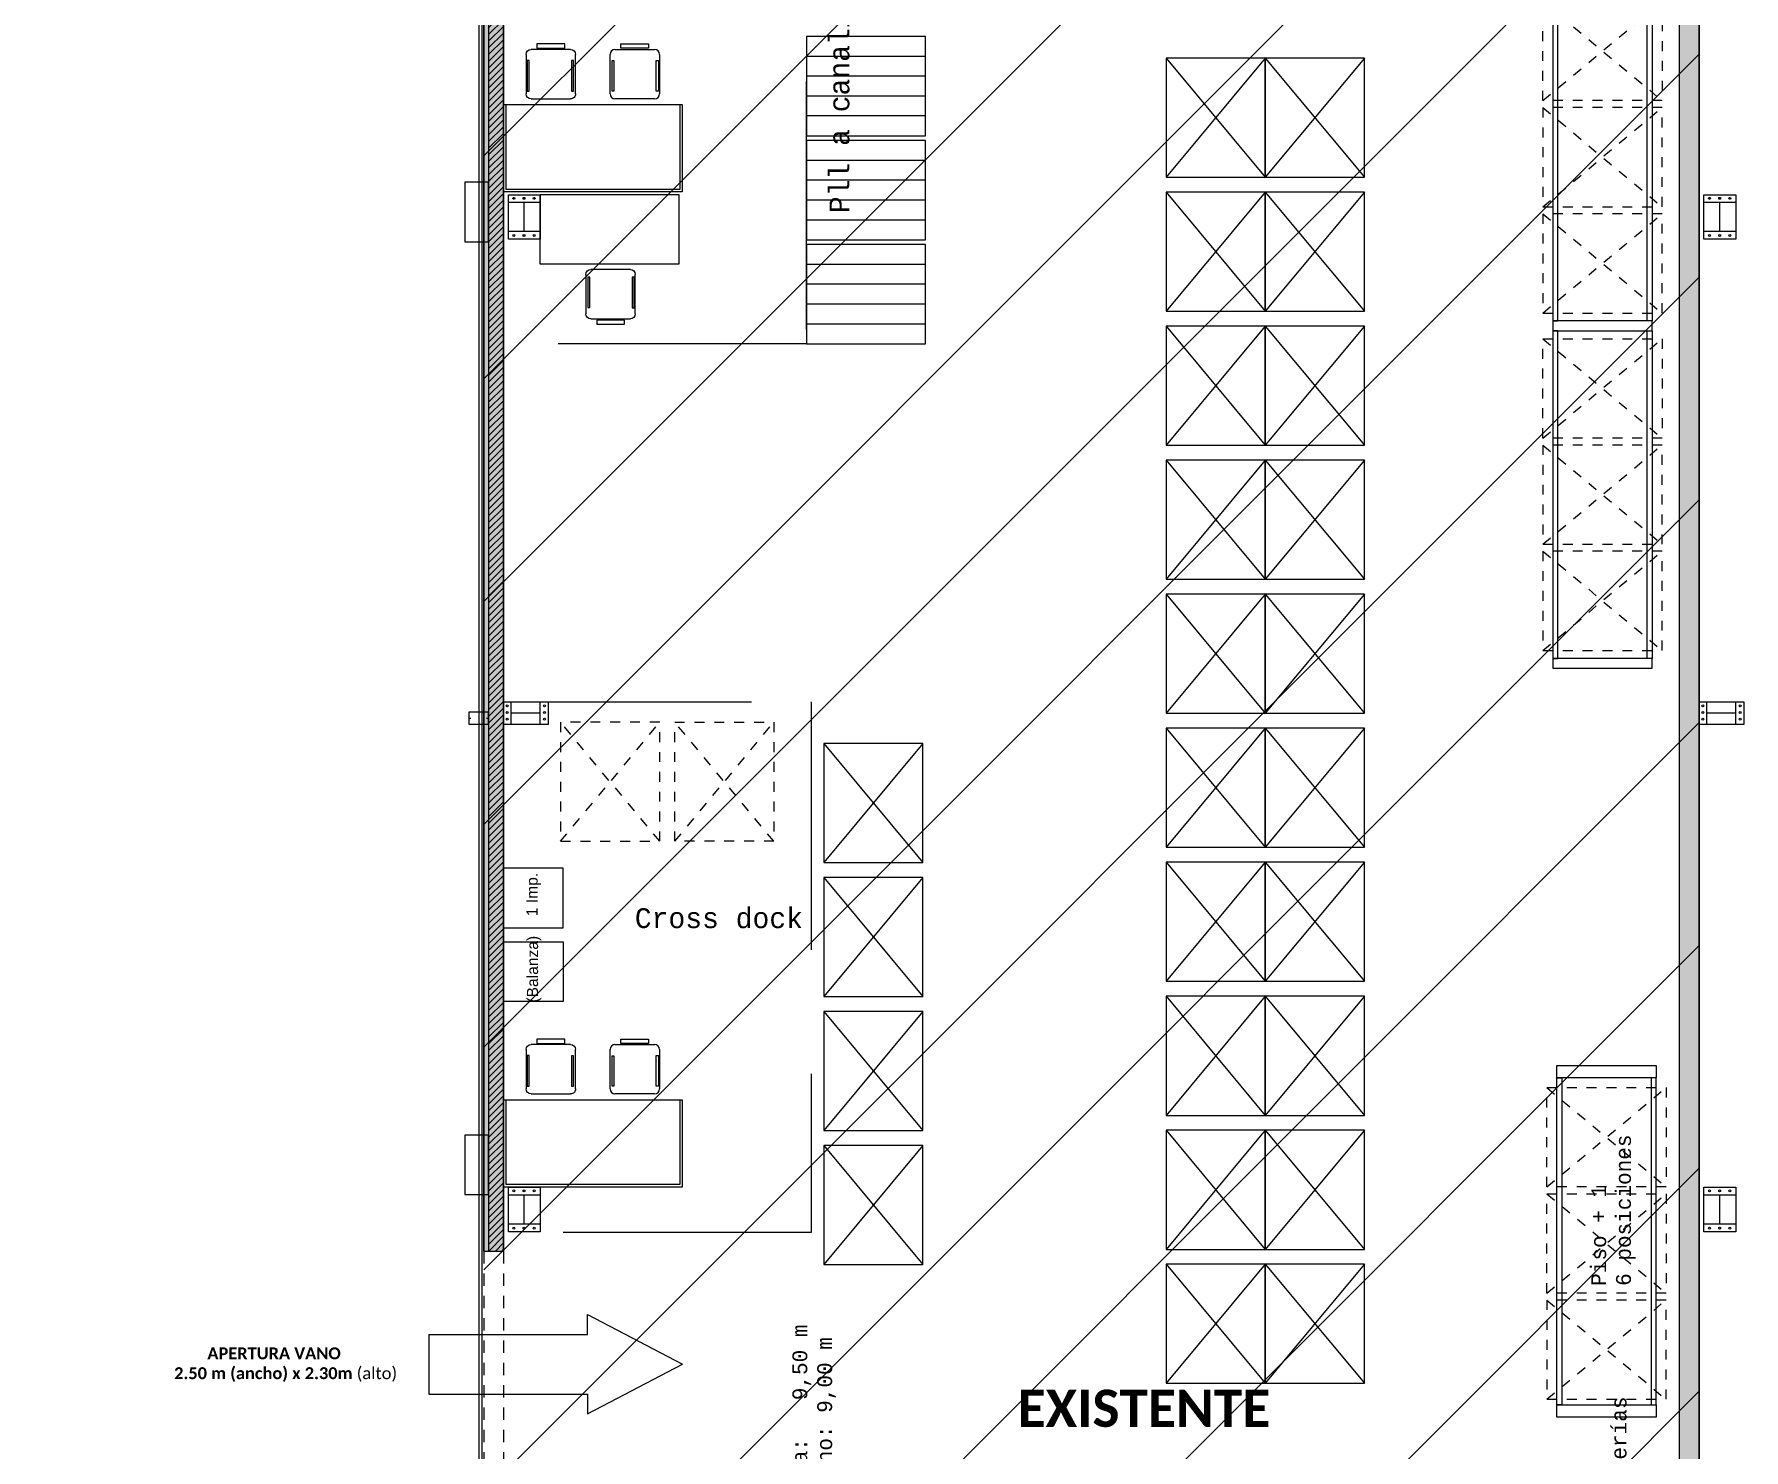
# Model space of a CAD drawing. Header units: millimetres. Extents: x 6085 to 6497, y 3307 to 3415.
# Drawn here: x 6353.37 to 6370.6, y 3343.21 to 3357.47 of the extents above; entities that cross this region are included whole.
import ezdxf

# ---------------------------------------------------------------- set-up
doc = ezdxf.new("R2010")
doc.units = ezdxf.units.MM
for name, pattern in [('CONTINUA', [0]), ('DASHED', [0.75, 0.5, -0.25]), ('DASHED2', [0.375, 0.25, -0.125]), ('HIDDEN', [0.375, 0.25, -0.125])]:
    doc.linetypes.add(name, pattern=pattern)
for name, color, linetype in [('00- Refuerzos', 254, 'Continuous'), ('00-Muros', 252, 'Continuous'), ('02-Instalación eléctrica', 10, 'Continuous'), ('BASTIDOR', 5, 'Continuous'), ('Columnas', 7, 'Continuous'), ('Demolicion', 30, 'Continuous'), ('EQ - Pallets', 253, 'Continuous'), ('Hatch Muros', 252, 'Continuous'), ('LARGUERO_2300', 42, 'Continuous'), ('Mobiliario', 251, 'Continuous'), ('MUEBLES', 252, 'CONTINUA'), ('Muros', 7, 'Continuous'), ('Racks', 252, 'Continuous'), ('racks pallets', 20, 'Continuous'), ('TEXTO', 141, 'Continuous')]:
    doc.layers.add(name, color=color, linetype=linetype)
for name, color, linetype, lineweight in [('000 ALE FLECHAS', 154, 'Continuous', 0), ('000 ALE MUEBLES', 42, 'Continuous', 9), ('Delimitación de sectores', 6, 'Continuous', 20), ('MERCADERIA', 252, 'Continuous', 5), ('Mercadería', 252, 'Continuous', 20)]:
    doc.layers.add(name, color=color, linetype=linetype, lineweight=lineweight)
doc.layers.add('vista', color=7, linetype='Continuous', lineweight=5, transparency=0.65)
doc.styles.add('IRI-OCASA-Layout R 9$0$Standard', font='arial.ttf')
doc.styles.get("Standard").update_dxf_attribs({"font": 'lucon.TTF'})
doc.styles.add('TEXTO', font='sanss___.ttf', dxfattribs={"height": 0.12})

# ---------------------------------------------------------------- blocks, each defined once
blk = doc.blocks.new('mesa_trabajo_1.80x.83')
blk.add_lwpolyline([(0, 0.88), (-1.8, 0.88), (-1.8, 0), (0, 0)], close=True)
blk.add_lwpolyline([(-1.775, 0.88), (-1.775, 0.025), (-0.025, 0.025), (-0.025, 0.88)])
blk = doc.blocks.new('IRI-OCASA-Layout R 9$0$OCA_SILLA')
at = {"linetype": 'Continuous'}
for p, q in [((0.0549, 0.05), (0.0549, 0.4483)), ((0.1049, 0.4983), (0.5023, 0.4983)), ((0.5523, 0.4483), (0.5523, 0.05)), ((0.5023, 0), (0.1049, 0))]:
    blk.add_line(p, q, dxfattribs=at)
for points in [[(0, 0.1087), (0, 0.3889), (0.0427, 0.3889), (0.0427, 0.1087)], [(0.1654, 0.4663), (0.1654, 0.4876), (0.4749, 0.4876), (0.4749, 0.4663)], [(0.1681, 0.0207), (0.1681, 0.0394), (0.4749, 0.0394), (0.4749, 0.0207)]]:
    blk.add_lwpolyline(points, close=True, dxfattribs=at)
for centre, start, end in [((0.1049, 0.4483), 90, 180), ((0.5023, 0.4483), 0, 90), ((0.1049, 0.05), 180, 270), ((0.5023, 0.05), 270, 0)]:
    blk.add_arc(centre, 0.05, start, end, dxfattribs=at)
blk = doc.blocks.new('Escritorio_1.40x0.70')
at = {"layer": 'Mobiliario'}
blk.add_lwpolyline([(0, 0), (-0.7, 0), (-0.7, -1.4), (0, -1.4)], close=True, dxfattribs=at)
at = {"layer": 'Mobiliario', "rotation": 180}
blk.add_blockref('IRI-OCASA-Layout R 9$0$OCA_SILLA', (0.605839, -0.46192), dxfattribs=at)
blk = doc.blocks.new('A$C0D016993')
at = {"linetype": 'DASHED', "ltscale": 0.05}
for points in [[(0, 1.2), (1, 1.2), (1, 0), (0, 0), (0, 1.2)], [(0, 1.2), (1, 0)], [(1, 1.2), (0, 0)]]:
    blk.add_lwpolyline(points, dxfattribs=at)
blk = doc.blocks.new('mecalux_nuevo_3.30x1.00')
at = {"layer": 'BASTIDOR'}
for points in [[(-1, 3.377), (-1, 3.5), (0, 3.5), (0, 3.377)], [(-1, 3.377), (-1, 3.5), (0, 3.5), (0, 3.377)], [(-1, -0.043), (-1, 0.08), (0, 0.08), (0, -0.043)]]:
    blk.add_lwpolyline(points, close=True, dxfattribs=at)
at = {"layer": 'LARGUERO_2300'}
for points in [[(-0.95, 0.08), (-0.95, 3.377), (-1, 3.377), (-1, 0.08)], [(-0.05, 0.08), (-0.05, 3.377), (0, 3.377), (0, 0.08)]]:
    blk.add_lwpolyline(points, close=True, dxfattribs=at)
at = {"layer": 'MERCADERIA', "color": 253, "xscale": -1, "rotation": 270}
blk.add_blockref('A$C0D016993', (-1.1, 2.32), dxfattribs=at)
at = {"layer": 'MERCADERIA', "color": 253, "rotation": 270}
for p in [(-1.1, 2.25), (-1.1, 1.18)]:
    blk.add_blockref('A$C0D016993', p, dxfattribs=at)
blk = doc.blocks.new('columna_0.45x0.43')
for p, q in [((-0.368292, 0), (-0.368292, -0.32)), ((-0.077012, 0), (-0.077012, -0.32)), ((-0.368292, -0.16), (-0.077012, -0.16))]:
    blk.add_line(p, q)
blk.add_lwpolyline([(-0.45, -0.32), (-0.449368, 0), (0, 0), (0, -0.32)], close=True)
for centre in [(-0.412637, -0.055513), (-0.412637, -0.157862), (-0.037016, -0.055513), (-0.037016, -0.157862), (-0.412637, -0.259752), (-0.037016, -0.259752)]:
    blk.add_circle(centre, 0.009897)
blk = doc.blocks.new('columna_0.23x0.45')
for p, q in [((-0.368884, 0.23), (-0.368884, 0)), ((-0.077605, 0.23), (-0.077605, 0)), ((-0.44996, 0), (-0.44996, 0.054151)), ((-0.368884, 0.115), (-0.077605, 0.115))]:
    blk.add_line(p, q)
blk.add_lwpolyline([(-0.44996, 0.23), (0.000055, 0.23), (0, 0), (-0.44996, 0)], close=True)
for centre in [(-0.41323, 0.174487), (-0.037608, 0.174487), (-0.41323, 0.108712), (-0.41323, 0.039618), (-0.037608, 0.108712), (-0.037608, 0.039618)]:
    blk.add_circle(centre, 0.009897)
blk = doc.blocks.new('columnas_1')
at = {"layer": 'Columnas'}
for p in [(10.224684, 12.001557), (20.224684, 12.001557), (10.224684, -0.047332), (20.224684, -0.047332)]:
    blk.add_blockref('columna_0.45x0.43', p, dxfattribs=at)
at = {"layer": 'Columnas', "rotation": 90}
for p in [(15.115, 12.04996), (15.115, 0.001071)]:
    blk.add_blockref('columna_0.23x0.45', p, dxfattribs=at)
blk = doc.blocks.new('m3bblock')
at = {"layer": 'MUEBLES'}
for points in [[(-749.171764, 662.79461), (-749.071764, 662.79461), (-749.071764, 661.79461), (-749.171764, 661.79461)], [(-749.171764, 662.79461), (-749.071764, 662.79461), (-749.071764, 661.79461), (-749.171764, 661.79461)], [(-749.071764, 662.74461), (-745.771764, 662.74461), (-745.771764, 662.79461), (-749.071764, 662.79461)], [(-745.771764, 662.79461), (-745.671764, 662.79461), (-745.671764, 661.79461), (-745.771764, 661.79461)], [(-745.771764, 662.79461), (-745.671764, 662.79461), (-745.671764, 661.79461), (-745.771764, 661.79461)], [(-749.071764, 661.84461), (-745.771764, 661.84461), (-745.771764, 661.79461), (-749.071764, 661.79461)]]:
    blk.add_lwpolyline(points, close=True, dxfattribs=at)
at = {"layer": 'MUEBLES', "rotation": 180}
for p in [(-747.991764, 662.89461), (-746.921764, 662.89461)]:
    blk.add_blockref('A$C0D016993', p, dxfattribs=at)
at = {"layer": 'MUEBLES', "xscale": -1, "rotation": 180}
blk.add_blockref('A$C0D016993', (-746.851764, 662.89461), dxfattribs=at)
blk = doc.blocks.new('Clipboard2528')
at = {"layer": 'EQ - Pallets'}
blk.add_lwpolyline([(1.2, 1), (0, 1), (0, 0), (1.2, 0)], close=True, dxfattribs=at)
for points in [[(1.2, 1), (0, 0)], [(1.2, 0), (0, 1)]]:
    blk.add_lwpolyline(points, dxfattribs=at)
blk = doc.blocks.new('pallet')
for p, q in [((288954.023464, 114200.418447), (288954.023464, 114201.418447)), ((288954.023464, 114201.418447), (288955.223464, 114201.418447)), ((288955.223464, 114201.418447), (288955.223464, 114200.418447)), ((288954.023464, 114201.218447), (288955.223464, 114201.218447)), ((288954.023464, 114201.018447), (288955.223464, 114201.018447)), ((288954.023464, 114200.818447), (288955.223464, 114200.818447)), ((288954.023464, 114200.618447), (288955.223464, 114200.618447)), ((288955.223464, 114200.418447), (288954.023464, 114200.418447))]:
    blk.add_line(p, q)

msp = doc.modelspace()

# ---------------------------------------------------------------- hatches: boundary and pattern name
at = {"ltscale": 0.1}
h = msp.add_hatch(dxfattribs=at)
h.set_pattern_fill('ANSI31', color=253, scale=0.5)
h.paths.add_polyline_path([(6370.148, 3375.632), (6357.898, 3375.632), (6357.898, 3335.632), (6370.148, 3335.632)])
at = {"layer": '00-Muros', "ltscale": 0.1}
h = msp.add_hatch(dxfattribs=at)
h.set_pattern_fill('ANSI31', color=256, scale=0.015)
h.set_pattern_definition([(45, (-268.15741, -237.53012), (-0.03367596045, 0.03367596045), [])])
edge = h.paths.add_edge_path()
edge.add_line((6357.948, 3373.333), (6358.098, 3373.333))
edge.add_line((6358.098, 3373.333), (6358.098, 3375.632))
edge.add_line((6358.098, 3375.632), (6354.779, 3375.632))
edge.add_arc((6355.268, 3375.526), 0.5, 167.7452, 185.0337)
edge.add_line((6354.77, 3375.482), (6357.948, 3375.482))
edge.add_line((6357.948, 3375.482), (6357.948, 3373.333))
h.paths.add_polyline_path([(6358.098, 3342.712), (6357.948, 3342.712), (6357.948, 3335.782), (6357.828, 3335.782), (6357.828, 3335.632), (6358.098, 3335.632)])
h.paths.add_polyline_path([(6357.948, 3345.212), (6358.098, 3345.212), (6358.098, 3370.833), (6357.948, 3370.833)])
at = {"layer": 'Hatch Muros'}
h = msp.add_hatch(color=256, dxfattribs=at)
h.dxf.hatch_style = 1
h.paths.add_polyline_path([(6357.898, 3373.333), (6358.098, 3373.333), (6358.098, 3375.432), (6362.024, 3375.432), (6362.024, 3375.632), (6357.898, 3375.632)])
h.paths.add_polyline_path([(6358.098, 3342.712), (6357.898, 3342.712), (6357.898, 3335.632), (6362.024, 3335.632), (6362.024, 3335.832), (6358.098, 3335.832)])
h.paths.add_polyline_path([(6357.898, 3345.212), (6358.098, 3345.212), (6358.098, 3370.833), (6357.898, 3370.833)])
h = msp.add_hatch(color=256, dxfattribs=at)
h.dxf.hatch_style = 1
h.paths.add_polyline_path([(6367.341, 3335.632), (6367.341, 3335.832), (6369.948, 3335.832), (6369.948, 3375.432), (6367.32, 3375.432), (6367.32, 3375.632), (6370.148, 3375.632), (6370.148, 3335.632)])

# ---------------------------------------------------------------- linework, layer by layer
for p, q in [((6357.948, 3370.833), (6357.948, 3345.212)), ((6358.098, 3370.833), (6358.098, 3345.212))]:
    msp.add_line(p, q)
at = {"ltscale": 0.1}
for p, q in [((6357.748, 3350.582), (6357.768, 3350.582)), ((6357.928, 3350.582), (6357.948, 3350.582))]:
    msp.add_line(p, q, dxfattribs=at)
for points in [[(6357.708, 3355.982), (6357.708, 3355.382), (6357.948, 3355.382), (6357.948, 3355.982)], [(6357.948, 3350.642), (6357.748, 3350.642), (6357.748, 3350.522), (6357.948, 3350.522)], [(6357.708, 3346.382), (6357.708, 3345.782), (6357.948, 3345.782), (6357.948, 3346.382)]]:
    msp.add_lwpolyline(points, close=True, dxfattribs=at)
at = {"layer": '00- Refuerzos', "ltscale": 0.1}
msp.add_lwpolyline([(6343.293, 3335.809), (6353.905, 3335.832), (6357.882, 3335.832), (6357.882, 3375.462), (6346.221, 3375.462), (6346.221, 3374.665)], dxfattribs=at)
at = {"layer": '000 ALE FLECHAS', "color": 10}
for p, q in [((6358.944, 3344.372), (6358.944, 3344.572)), ((6358.944, 3344.572), (6359.9, 3344.072)), ((6357.344, 3344.372), (6357.344, 3343.772)), ((6357.344, 3344.372), (6358.944, 3344.372)), ((6358.944, 3343.572), (6359.9, 3344.072)), ((6357.344, 3343.772), (6358.944, 3343.772)), ((6358.944, 3343.772), (6358.944, 3343.572))]:
    msp.add_line(p, q, dxfattribs=at)
at = {"layer": '02-Instalación eléctrica', "ltscale": 0.1}
msp.add_lwpolyline([(6334.124, 3375.446), (6357.848, 3375.446), (6357.848, 3335.832), (6334.124, 3335.832)], close=True, dxfattribs=at)
at = {"layer": 'Delimitación de sectores', "linetype": 'HIDDEN', "ltscale": 10}
for points in [[(6358.049, 3360.747), (6361.149, 3360.747), (6361.149, 3354.353), (6358.049, 3354.353)], [(6358.098, 3350.747), (6361.198, 3350.747), (6361.198, 3345.401), (6358.098, 3345.401)]]:
    msp.add_lwpolyline(points, dxfattribs=at)
at = {"layer": 'Demolicion', "linetype": 'DASHED2', "ltscale": 0.5}
for p, q in [((6357.898, 3345.212), (6357.898, 3342.712)), ((6358.098, 3345.212), (6358.098, 3342.712))]:
    msp.add_line(p, q, dxfattribs=at)
at = {"layer": 'Mobiliario'}
for points in [[(6358.098, 3349.071), (6358.098, 3348.471), (6358.698, 3348.471), (6358.698, 3349.071)], [(6358.698, 3348.327), (6358.698, 3347.727), (6358.098, 3347.727), (6358.098, 3348.327)]]:
    msp.add_lwpolyline(points, close=True, dxfattribs=at)
at = {"layer": 'Muros'}
for points in [[(6367.341, 3335.632), (6367.341, 3335.832), (6369.948, 3335.832), (6369.948, 3375.432), (6367.32, 3375.432), (6367.32, 3375.632), (6370.148, 3375.632), (6370.148, 3335.632), (6367.341, 3335.632)], [(6357.898, 3370.833), (6357.898, 3345.212)], [(6358.098, 3345.212), (6358.098, 3370.833)]]:
    msp.add_lwpolyline(points, dxfattribs=at)
at = {"layer": 'vista'}
msp.add_line((6357.898, 3345.212), (6358.098, 3345.212), dxfattribs=at)
for points in [[(6357.898, 3373.333), (6357.898, 3375.632), (6370.148, 3375.632), (6370.148, 3335.632), (6357.898, 3335.632), (6357.898, 3342.712)], [(6357.948, 3342.712), (6357.948, 3335.632), (6370.148, 3335.632), (6370.148, 3375.682), (6357.948, 3375.682), (6357.948, 3373.333)], [(6357.898, 3345.212), (6357.898, 3370.833)], [(6357.948, 3370.833), (6357.948, 3345.212)]]:
    msp.add_lwpolyline(points, dxfattribs=at)

# ---------------------------------------------------------------- block references
at = {"layer": '000 ALE MUEBLES', "xscale": -1}
for p in [(295316.373, -110843.969), (295316.373, -110845.017), (295316.373, -110846.065)]:
    msp.add_blockref('pallet', p, dxfattribs=at)
at = {"layer": 'Columnas', "rotation": 90}
msp.add_blockref('columnas_1', (6370.148, 3335.632), dxfattribs=at)
at = {"layer": 'EQ - Pallets', "linetype": 'Continuous', "rotation": 90}
for p in [(6365.774, 3356.032), (6366.774, 3356.032), (6365.774, 3354.682), (6366.774, 3354.682), (6365.774, 3353.332), (6366.774, 3353.332), (6365.774, 3351.982), (6366.774, 3351.982), (6365.774, 3350.631), (6366.774, 3350.631), (6365.774, 3349.281), (6366.774, 3349.281), (6362.325, 3349.127), (6365.774, 3347.931), (6366.774, 3347.931), (6362.325, 3347.777), (6362.325, 3346.426), (6365.774, 3346.58), (6366.774, 3346.58), (6365.774, 3345.23), (6366.774, 3345.23), (6362.325, 3345.076), (6365.774, 3343.88), (6366.774, 3343.88)]:
    msp.add_blockref('Clipboard2528', p, dxfattribs=at)
at = {"layer": 'Mercadería', "color": 253, "extrusion": (0, 0, -1), "zscale": -1, "rotation": 180}
msp.add_blockref('A$C0D016993', (-6358.673, 3350.541), dxfattribs=at)
at = {"layer": 'Mercadería', "color": 253, "rotation": 180}
msp.add_blockref('A$C0D016993', (6360.823, 3350.541), dxfattribs=at)
at = {"layer": 'Mobiliario', "extrusion": (0, 0, -1), "zscale": -1, "rotation": 270}
for p in [(-6358.824, 3357.375), (-6358.824, 3347.348)]:
    msp.add_blockref('IRI-OCASA-Layout R 9$0$OCA_SILLA', p, dxfattribs=at)
at = {"layer": 'Mobiliario', "extrusion": (0, 0, -1), "xscale": -1, "zscale": -1, "rotation": 90}
for p in [(-6359.171, 3357.375), (-6359.171, 3347.348)]:
    msp.add_blockref('IRI-OCASA-Layout R 9$0$OCA_SILLA', p, dxfattribs=at)
at = {"layer": 'Mobiliario', "xscale": -1}
for p in [(6358.098, 3355.884), (6358.098, 3345.857)]:
    msp.add_blockref('mesa_trabajo_1.80x.83', p, dxfattribs=at)
at = {"layer": 'Mobiliario', "xscale": -1, "rotation": 90}
msp.add_blockref('Escritorio_1.40x0.70', (6358.466, 3355.157), dxfattribs=at)
at = {"layer": 'Racks', "rotation": 180}
msp.add_blockref('mecalux_nuevo_3.30x1.00', (6368.713, 3347.039, 15953.831), dxfattribs=at)
at = {"layer": 'racks pallets', "color": 1, "xscale": -1, "rotation": 270}
for p in [(5706.878, 4103.656), (5706.878, 4100.256)]:
    msp.add_blockref('m3bblock', p, dxfattribs=at)

# ---------------------------------------------------------------- texts
at = {"color": 10, "ltscale": 0.1, "insert": (6354.737, 3344.242), "char_height": 0.12, "attachment_point": 1, "style": 'TEXTO'}
msp.add_mtext_dynamic_manual_height_columns('{\\fCalibri|b1|i0|c0|p34;         APERTURA VANO\\P 2.50 m (ancho) x 2.30m\\fCalibri|b0|i0|c0|p34; (alto)\\P} ', width=2.38542, gutter_width=12.5, heights=[0.576], dxfattribs=at)
at = {"ltscale": 0.1, "insert": (6363.278, 3343.816), "char_height": 0.3, "attachment_point": 1}
msp.add_mtext_dynamic_manual_height_columns('{\\fCalibri|b1|i0|c0|p34;\\H1.25x;EXISTENTE}', width=26.53485, gutter_width=12.5, heights=[0], dxfattribs=at)
at = {"layer": 'Mobiliario', "char_height": 0.1125, "width": 1.26403, "rotation": 90, "style": 'IRI-OCASA-Layout R 9$0$Standard'}
for s, insert, attachment_point in [('{\\W9.825731; }1 Imp.', (6358.329, 3348.158, 0), 1), ('{\\W6.946118; }(Balanza)', (6358.48, 3347.413, 0), 7)]:
    msp.add_mtext(s, dxfattribs=dict(at, insert=insert, attachment_point=attachment_point))
at = {"layer": 'TEXTO', "attachment_point": 1, "rotation": 90}
for s, width, insert, char_height in [('Pll a canalizar', 4.46156, (6361.383, 3355.67, 47876.805), 0.2), ('Piso + 1\\P6 posiciones', 3.33961, (6369.059, 3344.862), 0.15), ('h fondo de viga:   9,50 m\\Ph fondo de techo: 9,00 m', 7.68751, (6361.009, 3341.295, 47876.805), 0.15), ('Tablero\\PCarga de baterías', 3.33961, (6369.014, 3341.586), 0.15)]:
    msp.add_mtext_dynamic_manual_height_columns(s, width=width, gutter_width=12.5, heights=[0], dxfattribs=dict(at, insert=insert, char_height=char_height))
at = {"layer": 'TEXTO', "insert": (6359.421, 3348.667, 47876.805), "char_height": 0.2, "attachment_point": 1}
msp.add_mtext_dynamic_manual_height_columns('Cross dock', width=2.52019, gutter_width=12.5, heights=[0], dxfattribs=at)

doc.saveas('drawing.dxf')
